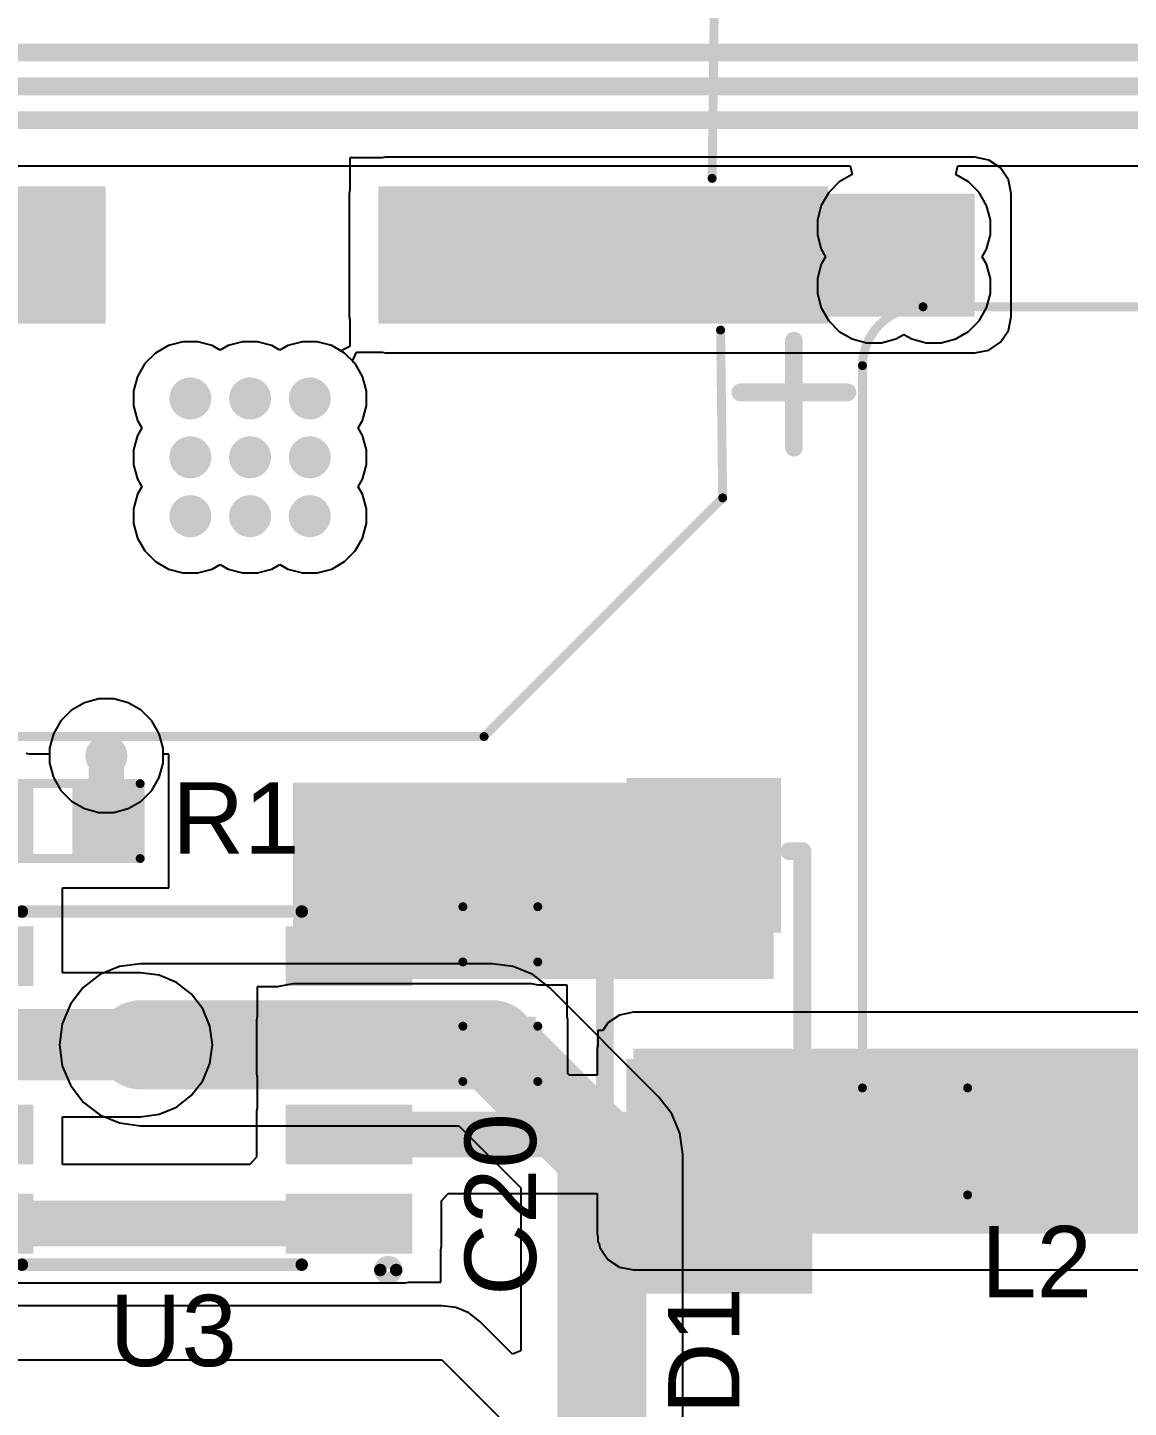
# Model space of a CAD drawing. Header units: millimetres. Extents: x 0 to 214, y 0 to 214.
# Drawn here: x 2.774 to 3.391, y 1.051 to 1.825 of the extents above; entities that cross this region are included whole.
import ezdxf

# ---------------------------------------------------------------- set-up
doc = ezdxf.new("R2010")
doc.units = ezdxf.units.MM
doc.header["$MEASUREMENT"] = 0
for name, color, linetype in [('BottomLayer', 5, 'Continuous'), ('BottomSolder', 6, 'Continuous'), ('TopLayer', 1, 'Continuous'), ('TopOverlay', 2, 'Continuous'), ('TopPaste', 8, 'Continuous'), ('TopSolder', 216, 'Continuous'), ('ViaHoleLayer', 16, 'Continuous')]:
    doc.layers.add(name, color=color, linetype=linetype)
doc.styles.add('Arial', font='', dxfattribs={"height": 0.2})
doc.styles.get('Arial').set_extended_font_data('Arial')

# ---------------------------------------------------------------- blocks, each defined once
blk = doc.blocks.new('SOIC_8_335')
at = {"layer": 'TopLayer'}
for points in [[(-0.0735, 0.0622), (-0.1365, 0.0622), (-0.1365, 0.0878), (-0.0735, 0.0878)], [(0.13909, 0.0622), (0.0761, 0.0622), (0.0761, 0.0878), (0.13909, 0.0878)], [(-0.0735, 0.0122), (-0.1365, 0.0122), (-0.1365, 0.0378), (-0.0735, 0.0378)], [(0.13909, 0.0122), (0.0761, 0.0122), (0.0761, 0.0378), (0.13909, 0.0378)], [(-0.0735, -0.0378), (-0.1365, -0.0378), (-0.1365, -0.0122), (-0.0735, -0.0122)], [(0.13909, -0.0378), (0.0761, -0.0378), (0.0761, -0.0122), (0.13909, -0.0122)], [(-0.0735, -0.0878), (-0.1365, -0.0878), (-0.1365, -0.0622), (-0.0735, -0.0622)], [(0.13909, -0.0878), (0.0761, -0.0878), (0.0761, -0.0622), (0.13909, -0.0622)]]:
    blk.add_hatch(color=1, dxfattribs=at).paths.add_polyline_path(points)
at = {"layer": 'TopPaste'}
for points in [[(-0.0735, 0.0622), (-0.1365, 0.0622), (-0.1365, 0.0878), (-0.0735, 0.0878)], [(0.13909, 0.0622), (0.0761, 0.0622), (0.0761, 0.0878), (0.13909, 0.0878)], [(-0.0735, 0.0122), (-0.1365, 0.0122), (-0.1365, 0.0378), (-0.0735, 0.0378)], [(0.13909, 0.0122), (0.0761, 0.0122), (0.0761, 0.0378), (0.13909, 0.0378)], [(-0.0735, -0.0378), (-0.1365, -0.0378), (-0.1365, -0.0122), (-0.0735, -0.0122)], [(0.13909, -0.0378), (0.0761, -0.0378), (0.0761, -0.0122), (0.13909, -0.0122)], [(-0.0735, -0.0878), (-0.1365, -0.0878), (-0.1365, -0.0622), (-0.0735, -0.0622)], [(0.13909, -0.0878), (0.0761, -0.0878), (0.0761, -0.0622), (0.13909, -0.0622)]]:
    blk.add_hatch(color=8, dxfattribs=at).paths.add_polyline_path(points)
at = {"layer": 'TopSolder'}
for points in [[(-0.0695, 0.0582), (-0.1405, 0.0582), (-0.1405, 0.0918), (-0.0695, 0.0918)], [(0.14309, 0.0582), (0.0721, 0.0582), (0.0721, 0.0918), (0.14309, 0.0918)], [(-0.0695, 0.0082), (-0.1405, 0.0082), (-0.1405, 0.0418), (-0.0695, 0.0418)], [(0.14309, 0.0082), (0.0721, 0.0082), (0.0721, 0.0418), (0.14309, 0.0418)], [(-0.0695, -0.0418), (-0.1405, -0.0418), (-0.1405, -0.0082), (-0.0695, -0.0082)], [(0.14309, -0.0418), (0.0721, -0.0418), (0.0721, -0.0082), (0.14309, -0.0082)], [(-0.0695, -0.0918), (-0.1405, -0.0918), (-0.1405, -0.0582), (-0.0695, -0.0582)], [(0.14309, -0.0918), (0.0721, -0.0918), (0.0721, -0.0582), (0.14309, -0.0582)]]:
    blk.add_hatch(color=216, dxfattribs=at).paths.add_polyline_path(points)
at = {"layer": 'TopOverlay'}
for points, const_width in [([(-0.12253, 0.101, 1), (-0.13147, 0.101, 1)], 0.007), ([(-0.13322, 0.101, 1), (-0.12972, 0.101, 1)], 0.0035), ([(-0.12428, 0.101, 1), (-0.12078, 0.101, 1)], 0.0035), ([(-0.08025, 0.098, 1), (-0.07675, 0.098, 1)], 0.0035), ([(0.07675, 0.098, 1), (0.08025, 0.098, 1)], 0.0035), ([(-0.08025, -0.1, 1), (-0.07675, -0.1, 1)], 0.0035), ([(0.07675, -0.1, 1), (0.08025, -0.1, 1)], 0.0035)]:
    blk.add_lwpolyline(points, format="xyb", close=True, dxfattribs=dict(at, const_width=const_width))
at = {"layer": 'TopOverlay', "const_width": 0.007}
for points in [[(0.0785, 0.098), (-0.0785, 0.098)], [(0.0785, -0.1), (-0.0785, -0.1)]]:
    blk.add_lwpolyline(points, dxfattribs=at)
blk = doc.blocks.new('RES_0603_338')
at = {"layer": 'TopLayer'}
for points in [[(-0.015, 0.0175), (-0.015, -0.0175), (-0.045, -0.0175), (-0.045, 0.0175)], [(0.045, 0.0175), (0.045, -0.0175), (0.015, -0.0175), (0.015, 0.0175)]]:
    blk.add_hatch(color=1, dxfattribs=at).paths.add_polyline_path(points)
at = {"layer": 'TopPaste'}
for points in [[(-0.015, 0.0175), (-0.015, -0.0175), (-0.045, -0.0175), (-0.045, 0.0175)], [(0.045, 0.0175), (0.045, -0.0175), (0.015, -0.0175), (0.015, 0.0175)]]:
    blk.add_hatch(color=8, dxfattribs=at).paths.add_polyline_path(points)
at = {"layer": 'TopSolder'}
for points in [[(-0.011, 0.0215), (-0.011, -0.0215), (-0.049, -0.0215), (-0.049, 0.0215)], [(0.049, 0.0215), (0.049, -0.0215), (0.011, -0.0215), (0.011, 0.0215)]]:
    blk.add_hatch(color=216, dxfattribs=at).paths.add_polyline_path(points)
at = {"layer": 'TopOverlay', "const_width": 0.005}
for points in [[(0.049, 0.021), (-0.049, 0.021)], [(-0.049, 0.021), (-0.049, -0.021)], [(0.049, 0.021), (0.049, -0.021)], [(0.049, -0.021), (-0.049, -0.021)]]:
    blk.add_lwpolyline(points, dxfattribs=at)
at = {"layer": 'TopOverlay', "const_width": 0.0025}
for points in [[(-0.05025, 0.021, 1), (-0.04775, 0.021, 1)], [(-0.05025, 0.021, 1), (-0.04775, 0.021, 1)], [(0.04775, 0.021, 1), (0.05025, 0.021, 1)], [(0.04775, 0.021, 1), (0.05025, 0.021, 1)], [(-0.05025, -0.021, 1), (-0.04775, -0.021, 1)], [(-0.05025, -0.021, 1), (-0.04775, -0.021, 1)], [(0.04775, -0.021, 1), (0.05025, -0.021, 1)], [(0.04775, -0.021, 1), (0.05025, -0.021, 1)]]:
    blk.add_lwpolyline(points, format="xyb", close=True, dxfattribs=at)
blk = doc.blocks.new('SLF12575T_221M1R3_PF_339')
at = {"layer": 'TopLayer'}
for points in [[(-0.26969, 0.06299), (-0.16732, 0.06299), (-0.16732, -0.06299), (-0.26969, -0.06299)], [(0.16732, 0.06299), (0.26969, 0.06299), (0.26969, -0.06299), (0.16732, -0.06299)]]:
    blk.add_hatch(color=1, dxfattribs=at).paths.add_polyline_path(points)
at = {"layer": 'TopPaste'}
for points in [[(-0.26969, 0.06299), (-0.16732, 0.06299), (-0.16732, -0.06299), (-0.26969, -0.06299)], [(0.16732, 0.06299), (0.26969, 0.06299), (0.26969, -0.06299), (0.16732, -0.06299)]]:
    blk.add_hatch(color=8, dxfattribs=at).paths.add_polyline_path(points)
at = {"layer": 'TopSolder'}
for points in [[(-0.27369, 0.06699), (-0.16332, 0.06699), (-0.16332, -0.06699), (-0.27369, -0.06699)], [(0.16332, 0.06699), (0.27369, 0.06699), (0.27369, -0.06699), (0.16332, -0.06699)]]:
    blk.add_hatch(color=216, dxfattribs=at).paths.add_polyline_path(points)
at = {"layer": 'TopOverlay', "const_width": 0.005}
for points in [[(-0.188, 0.249), (-0.188, 0.19)], [(-0.188, 0.249), (0.217, 0.249)], [(0.25, 0.215), (0.25, 0.081)], [(-0.248, 0.19), (-0.248, 0.081)], [(-0.248, 0.19), (-0.188, 0.19)], [(-0.25, -0.081), (-0.25, -0.215)], [(0.25, -0.081), (0.25, -0.215)], [(-0.217, -0.249), (0.217, -0.249)]]:
    blk.add_lwpolyline(points, dxfattribs=at)
at = {"layer": 'TopOverlay'}
for points, const_width in [([(-0.18925, 0.249, 1), (-0.18675, 0.249, 1)], 0.0025), ([(-0.18925, 0.249, 1), (-0.18675, 0.249, 1)], 0.0025), ([(0.21575, 0.249, 1), (0.21825, 0.249, 1)], 0.0025), ([(0.21575, 0.249, 1), (0.21825, 0.249, 1)], 0.0025), ([(0.24875, 0.215, 1), (0.25125, 0.215, 1)], 0.0025), ([(0.24875, 0.215, 1), (0.25125, 0.215, 1)], 0.0025), ([(-0.24925, 0.19, 1), (-0.24675, 0.19, 1)], 0.0025), ([(-0.24925, 0.19, 1), (-0.24675, 0.19, 1)], 0.0025), ([(-0.18925, 0.19, 1), (-0.18675, 0.19, 1)], 0.0025), ([(-0.18925, 0.19, 1), (-0.18675, 0.19, 1)], 0.0025), ([(-0.24925, 0.081, 1), (-0.24675, 0.081, 1)], 0.0025), ([(0.24875, 0.081, 1), (0.25125, 0.081, 1)], 0.0025), ([(-0.27781, 0.061, 1), (-0.2943, 0.061, 1)], 0.01), ([(-0.2968, 0.061, 1), (-0.2918, 0.061, 1)], 0.005), ([(-0.28031, 0.061, 1), (-0.27531, 0.061, 1)], 0.005), ([(-0.25125, -0.081, 1), (-0.24875, -0.081, 1)], 0.0025), ([(0.24875, -0.081, 1), (0.25125, -0.081, 1)], 0.0025), ([(-0.25125, -0.215, 1), (-0.24875, -0.215, 1)], 0.0025), ([(-0.25125, -0.215, 1), (-0.24875, -0.215, 1)], 0.0025), ([(0.24875, -0.215, 1), (0.25125, -0.215, 1)], 0.0025), ([(0.24875, -0.215, 1), (0.25125, -0.215, 1)], 0.0025), ([(-0.21825, -0.249, 1), (-0.21575, -0.249, 1)], 0.0025), ([(-0.21825, -0.249, 1), (-0.21575, -0.249, 1)], 0.0025), ([(0.21575, -0.249, 1), (0.21825, -0.249, 1)], 0.0025), ([(0.21575, -0.249, 1), (0.21825, -0.249, 1)], 0.0025)]:
    blk.add_lwpolyline(points, format="xyb", close=True, dxfattribs=dict(at, const_width=const_width))
at = {"layer": 'TopOverlay', "const_width": 0.005}
for points in [[(0.217, 0.249, -0.414214), (0.25, 0.215)], [(-0.217, -0.249, -0.414214), (-0.25, -0.215)], [(0.25, -0.215, -0.414214), (0.217, -0.249)]]:
    blk.add_lwpolyline(points, format="xyb", dxfattribs=at)
blk = doc.blocks.new('SMA_341')
at = {"layer": 'TopLayer'}
for points in [[(-0.11811, 0.03937), (-0.03937, 0.03937), (-0.03937, -0.03937), (-0.11811, -0.03937)], [(0.03937, 0.03937), (0.11811, 0.03937), (0.11811, -0.03937), (0.03937, -0.03937)]]:
    blk.add_hatch(color=1, dxfattribs=at).paths.add_polyline_path(points)
at = {"layer": 'TopOverlay'}
for points in [[(-0.167, -0.06099), (-0.12105, -0.06099), (-0.12105, 0.06101), (-0.167, 0.06101)], [(-0.12209, 0.04099), (-0.09437, 0.04099), (-0.09437, 0.06099), (-0.12209, 0.06099)], [(-0.12191, -0.06101), (-0.09419, -0.06101), (-0.09419, -0.04201), (-0.12191, -0.04201)]]:
    blk.add_hatch(color=2, dxfattribs=at).paths.add_polyline_path(points)
at = {"layer": 'TopPaste'}
for points in [[(-0.11811, 0.03937), (-0.03937, 0.03937), (-0.03937, -0.03937), (-0.11811, -0.03937)], [(0.03937, 0.03937), (0.11811, 0.03937), (0.11811, -0.03937), (0.03937, -0.03937)]]:
    blk.add_hatch(color=8, dxfattribs=at).paths.add_polyline_path(points)
at = {"layer": 'TopSolder'}
for points in [[(-0.12211, 0.04337), (-0.03537, 0.04337), (-0.03537, -0.04337), (-0.12211, -0.04337)], [(0.03537, 0.04337), (0.12211, 0.04337), (0.12211, -0.04337), (0.03537, -0.04337)]]:
    blk.add_hatch(color=216, dxfattribs=at).paths.add_polyline_path(points)
at = {"layer": 'TopOverlay', "const_width": 0.01}
for points in [[(-0.0942, 0.05543), (0.082, 0.05543)], [(0.08115, 0.05543), (0.08115, 0.048)], [(0.08115, -0.048), (0.08115, -0.05543)], [(-0.0942, -0.05543), (0.081, -0.05543)]]:
    blk.add_lwpolyline(points, dxfattribs=at)
at = {"layer": 'TopOverlay', "const_width": 0.005}
for points in [[(-0.0967, 0.05543, 1), (-0.0917, 0.05543, 1)], [(0.07865, 0.05543, 1), (0.08365, 0.05543, 1)], [(0.0795, 0.05543, 1), (0.0845, 0.05543, 1)], [(0.07865, 0.048, 1), (0.08365, 0.048, 1)], [(0.07865, -0.048, 1), (0.08365, -0.048, 1)], [(-0.0967, -0.05543, 1), (-0.0917, -0.05543, 1)], [(0.0785, -0.05543, 1), (0.0835, -0.05543, 1)], [(0.07865, -0.05543, 1), (0.08365, -0.05543, 1)]]:
    blk.add_lwpolyline(points, format="xyb", close=True, dxfattribs=at)
blk = doc.blocks.new('C__0603_346')
at = {"layer": 'TopLayer'}
for points in [[(-0.015, 0.0175), (-0.015, -0.0175), (-0.045, -0.0175), (-0.045, 0.0175)], [(0.045, 0.0175), (0.045, -0.0175), (0.015, -0.0175), (0.015, 0.0175)]]:
    blk.add_hatch(color=1, dxfattribs=at).paths.add_polyline_path(points)
at = {"layer": 'TopPaste'}
for points in [[(-0.015, 0.0175), (-0.015, -0.0175), (-0.045, -0.0175), (-0.045, 0.0175)], [(0.045, 0.0175), (0.045, -0.0175), (0.015, -0.0175), (0.015, 0.0175)]]:
    blk.add_hatch(color=8, dxfattribs=at).paths.add_polyline_path(points)
at = {"layer": 'TopSolder'}
for points in [[(-0.01264, 0.01986), (-0.01264, -0.01986), (-0.04736, -0.01986), (-0.04736, 0.01986)], [(0.04736, 0.01986), (0.04736, -0.01986), (0.01264, -0.01986), (0.01264, 0.01986)]]:
    blk.add_hatch(color=216, dxfattribs=at).paths.add_polyline_path(points)
at = {"layer": 'TopOverlay', "const_width": 0.005}
for points in [[(-0.049, -0.021), (-0.049, 0.021)], [(-0.018, 0.021), (-0.049, 0.021)], [(0.049, 0.021), (0.018, 0.021)], [(0.049, -0.021), (0.049, 0.021)], [(-0.018, -0.021), (-0.049, -0.021)], [(0.049, -0.021), (0.018, -0.021)]]:
    blk.add_lwpolyline(points, dxfattribs=at)
at = {"layer": 'TopOverlay', "const_width": 0.0025}
for points in [[(-0.05025, 0.021, 1), (-0.04775, 0.021, 1)], [(-0.05025, 0.021, 1), (-0.04775, 0.021, 1)], [(-0.01925, 0.021, 1), (-0.01675, 0.021, 1)], [(0.01675, 0.021, 1), (0.01925, 0.021, 1)], [(0.04775, 0.021, 1), (0.05025, 0.021, 1)], [(0.04775, 0.021, 1), (0.05025, 0.021, 1)], [(-0.05025, -0.021, 1), (-0.04775, -0.021, 1)], [(-0.05025, -0.021, 1), (-0.04775, -0.021, 1)], [(-0.01925, -0.021, 1), (-0.01675, -0.021, 1)], [(0.01675, -0.021, 1), (0.01925, -0.021, 1)], [(0.04775, -0.021, 1), (0.05025, -0.021, 1)], [(0.04775, -0.021, 1), (0.05025, -0.021, 1)]]:
    blk.add_lwpolyline(points, format="xyb", close=True, dxfattribs=at)
blk = doc.blocks.new('VT1H471MI135000CE0_347')
at = {"layer": 'TopLayer'}
for points in [[(-0.32461, 0.03445), (-0.08051, 0.03445), (-0.08051, -0.03445), (-0.32461, -0.03445)], [(0.08051, 0.03445), (0.32461, 0.03445), (0.32461, -0.03445), (0.08051, -0.03445)]]:
    blk.add_hatch(color=1, dxfattribs=at).paths.add_polyline_path(points)
at = {"layer": 'TopPaste'}
for points in [[(-0.32461, 0.03445), (-0.08051, 0.03445), (-0.08051, -0.03445), (-0.32461, -0.03445)], [(0.08051, 0.03445), (0.32461, 0.03445), (0.32461, -0.03445), (0.08051, -0.03445)]]:
    blk.add_hatch(color=8, dxfattribs=at).paths.add_polyline_path(points)
at = {"layer": 'TopSolder'}
for points in [[(-0.32861, 0.03845), (-0.07651, 0.03845), (-0.07651, -0.03845), (-0.32861, -0.03845)], [(0.07651, 0.03845), (0.32861, 0.03845), (0.32861, -0.03845), (0.07651, -0.03845)]]:
    blk.add_hatch(color=216, dxfattribs=at).paths.add_polyline_path(points)
at = {"layer": 'TopOverlay'}
for points, const_width in [([(-0.13578, 0.27), (-0.26961, 0.13617)], 0.005), ([(0.269, 0.27), (-0.13578, 0.27)], 0.005), ([(0.269, 0.27), (0.269, 0.043)], 0.005), ([(-0.26842, 0.042), (-0.26961, 0.13617)], 0.005), ([(-0.30956, 0.108), (-0.30956, 0.048)], 0.01), ([(-0.27956, 0.077), (-0.33956, 0.077)], 0.01), ([(-0.26367, -0.04299), (-0.26488, -0.1389)], 0.005), ([(0.26758, -0.042), (0.26758, -0.268)], 0.005), ([(-0.13578, -0.268), (-0.26488, -0.1389)], 0.005), ([(0.26758, -0.268), (-0.13578, -0.268)], 0.005)]:
    blk.add_lwpolyline(points, dxfattribs=dict(at, const_width=const_width))
for points, const_width in [([(-0.13703, 0.27, 1), (-0.13453, 0.27, 1)], 0.0025), ([(-0.13703, 0.27, 1), (-0.13453, 0.27, 1)], 0.0025), ([(0.26775, 0.27, 1), (0.27025, 0.27, 1)], 0.0025), ([(0.26775, 0.27, 1), (0.27025, 0.27, 1)], 0.0025), ([(-0.27086, 0.13617, 1), (-0.26836, 0.13617, 1)], 0.0025), ([(-0.27086, 0.13617, 1), (-0.26836, 0.13617, 1)], 0.0025), ([(-0.31206, 0.108, 1), (-0.30706, 0.108, 1)], 0.005), ([(-0.34206, 0.077, 1), (-0.33706, 0.077, 1)], 0.005), ([(-0.28206, 0.077, 1), (-0.27706, 0.077, 1)], 0.005), ([(-0.31206, 0.048, 1), (-0.30706, 0.048, 1)], 0.005), ([(-0.26967, 0.042, 1), (-0.26717, 0.042, 1)], 0.0025), ([(0.26775, 0.043, 1), (0.27025, 0.043, 1)], 0.0025), ([(-0.26492, -0.04299, 1), (-0.26242, -0.04299, 1)], 0.0025), ([(0.26633, -0.042, 1), (0.26883, -0.042, 1)], 0.0025), ([(-0.26613, -0.1389, 1), (-0.26363, -0.1389, 1)], 0.0025), ([(-0.26613, -0.1389, 1), (-0.26363, -0.1389, 1)], 0.0025), ([(-0.13703, -0.268, 1), (-0.13453, -0.268, 1)], 0.0025), ([(-0.13703, -0.268, 1), (-0.13453, -0.268, 1)], 0.0025), ([(0.26633, -0.268, 1), (0.26883, -0.268, 1)], 0.0025), ([(0.26633, -0.268, 1), (0.26883, -0.268, 1)], 0.0025)]:
    blk.add_lwpolyline(points, format="xyb", close=True, dxfattribs=dict(at, const_width=const_width))

msp = doc.modelspace()

# ---------------------------------------------------------------- hatches: boundary and pattern name
at = {"layer": 'BottomLayer'}
h = msp.add_hatch(color=5, dxfattribs=at)
edge = h.paths.add_edge_path()
edge.add_arc((3.2485, 1.713), 0.01181, 0, 360)
h = msp.add_hatch(color=5, dxfattribs=at)
edge = h.paths.add_edge_path()
edge.add_arc((3.282, 1.713), 0.01181, 0, 360)
h = msp.add_hatch(color=5, dxfattribs=at)
edge = h.paths.add_edge_path()
edge.add_arc((3.2485, 1.68), 0.01181, 0, 360)
h = msp.add_hatch(color=5, dxfattribs=at)
edge = h.paths.add_edge_path()
edge.add_arc((3.282, 1.68), 0.01181, 0, 360)
h = msp.add_hatch(color=5, dxfattribs=at)
edge = h.paths.add_edge_path()
edge.add_arc((2.865, 1.617), 0.01181, 0, 360)
h = msp.add_hatch(color=5, dxfattribs=at)
edge = h.paths.add_edge_path()
edge.add_arc((2.8985, 1.617), 0.01181, 0, 360)
h = msp.add_hatch(color=5, dxfattribs=at)
edge = h.paths.add_edge_path()
edge.add_arc((2.932, 1.617), 0.01181, 0, 360)
h = msp.add_hatch(color=5, dxfattribs=at)
edge = h.paths.add_edge_path()
edge.add_arc((2.865, 1.584), 0.01181, 0, 360)
h = msp.add_hatch(color=5, dxfattribs=at)
edge = h.paths.add_edge_path()
edge.add_arc((2.8985, 1.584), 0.01181, 0, 360)
h = msp.add_hatch(color=5, dxfattribs=at)
edge = h.paths.add_edge_path()
edge.add_arc((2.932, 1.584), 0.01181, 0, 360)
h = msp.add_hatch(color=5, dxfattribs=at)
edge = h.paths.add_edge_path()
edge.add_arc((2.865, 1.551), 0.01181, 0, 360)
h = msp.add_hatch(color=5, dxfattribs=at)
edge = h.paths.add_edge_path()
edge.add_arc((2.8985, 1.551), 0.01181, 0, 360)
h = msp.add_hatch(color=5, dxfattribs=at)
edge = h.paths.add_edge_path()
edge.add_arc((2.932, 1.551), 0.01181, 0, 360)
h = msp.add_hatch(color=5, dxfattribs=at)
edge = h.paths.add_edge_path()
edge.add_arc((2.81787, 1.41667), 0.01181, 0, 360)
h = msp.add_hatch(color=5, dxfattribs=at)
edge = h.paths.add_edge_path()
edge.add_arc((3.07087, 1.34203), 0.01181, 0, 360)
h = msp.add_hatch(color=5, dxfattribs=at)
edge = h.paths.add_edge_path()
edge.add_arc((2.837, 1.25461), 0.01181, 0, 360)
at = {"layer": 'BottomSolder'}
h = msp.add_hatch(color=6, dxfattribs=at)
edge = h.paths.add_edge_path()
edge.add_arc((3.2485, 1.713), 0.00591, 0, 360)
h = msp.add_hatch(color=6, dxfattribs=at)
edge = h.paths.add_edge_path()
edge.add_arc((3.282, 1.713), 0.00591, 0, 360)
h = msp.add_hatch(color=6, dxfattribs=at)
edge = h.paths.add_edge_path()
edge.add_arc((3.2485, 1.68), 0.00591, 0, 360)
h = msp.add_hatch(color=6, dxfattribs=at)
edge = h.paths.add_edge_path()
edge.add_arc((3.282, 1.68), 0.00591, 0, 360)
h = msp.add_hatch(color=6, dxfattribs=at)
edge = h.paths.add_edge_path()
edge.add_arc((2.865, 1.617), 0.00591, 0, 360)
h = msp.add_hatch(color=6, dxfattribs=at)
edge = h.paths.add_edge_path()
edge.add_arc((2.8985, 1.617), 0.00591, 0, 360)
h = msp.add_hatch(color=6, dxfattribs=at)
edge = h.paths.add_edge_path()
edge.add_arc((2.932, 1.617), 0.00591, 0, 360)
h = msp.add_hatch(color=6, dxfattribs=at)
edge = h.paths.add_edge_path()
edge.add_arc((2.865, 1.584), 0.00591, 0, 360)
h = msp.add_hatch(color=6, dxfattribs=at)
edge = h.paths.add_edge_path()
edge.add_arc((2.8985, 1.584), 0.00591, 0, 360)
h = msp.add_hatch(color=6, dxfattribs=at)
edge = h.paths.add_edge_path()
edge.add_arc((2.932, 1.584), 0.00591, 0, 360)
h = msp.add_hatch(color=6, dxfattribs=at)
edge = h.paths.add_edge_path()
edge.add_arc((2.865, 1.551), 0.00591, 0, 360)
h = msp.add_hatch(color=6, dxfattribs=at)
edge = h.paths.add_edge_path()
edge.add_arc((2.8985, 1.551), 0.00591, 0, 360)
h = msp.add_hatch(color=6, dxfattribs=at)
edge = h.paths.add_edge_path()
edge.add_arc((2.932, 1.551), 0.00591, 0, 360)
h = msp.add_hatch(color=6, dxfattribs=at)
edge = h.paths.add_edge_path()
edge.add_arc((3.07087, 1.34203), 0.00591, 0, 360)
h = msp.add_hatch(color=6, dxfattribs=at)
edge = h.paths.add_edge_path()
edge.add_arc((2.837, 1.25461), 0.00591, 0, 360)
at = {"layer": 'TopLayer'}
for points in [[(2.97449, 1.66295), (3.305, 1.66295), (3.305, 1.73185), (2.97449, 1.73185)], [(2.92249, 1.29151), (3.19224, 1.29151), (3.19224, 1.40151), (2.92249, 1.40151)], [(2.92249, 1.2384), (3.05637, 1.2384), (3.05637, 1.2684), (2.92249, 1.2684)], [(3.1135, 1.14871), (3.55397, 1.14871), (3.55397, 1.2524), (3.1135, 1.2524)], [(2.92249, 1.19151), (3.18035, 1.19151), (3.18035, 1.2171), (2.92249, 1.2171)], [(2.70989, 1.14151), (2.98548, 1.14151), (2.98548, 1.1671), (2.70989, 1.1671)]]:
    msp.add_hatch(color=1, dxfattribs=at).paths.add_polyline_path(points)
h = msp.add_hatch(color=1, dxfattribs=at)
edge = h.paths.add_edge_path()
edge.add_arc((3.2485, 1.713), 0.01181, 0, 360)
h = msp.add_hatch(color=1, dxfattribs=at)
edge = h.paths.add_edge_path()
edge.add_arc((3.282, 1.713), 0.01181, 0, 360)
h = msp.add_hatch(color=1, dxfattribs=at)
edge = h.paths.add_edge_path()
edge.add_arc((3.2485, 1.68), 0.01181, 0, 360)
h = msp.add_hatch(color=1, dxfattribs=at)
edge = h.paths.add_edge_path()
edge.add_arc((3.282, 1.68), 0.01181, 0, 360)
h = msp.add_hatch(color=1, dxfattribs=at)
edge = h.paths.add_edge_path()
edge.add_arc((2.865, 1.617), 0.01181, 0, 360)
h = msp.add_hatch(color=1, dxfattribs=at)
edge = h.paths.add_edge_path()
edge.add_arc((2.8985, 1.617), 0.01181, 0, 360)
h = msp.add_hatch(color=1, dxfattribs=at)
edge = h.paths.add_edge_path()
edge.add_arc((2.932, 1.617), 0.01181, 0, 360)
h = msp.add_hatch(color=1, dxfattribs=at)
edge = h.paths.add_edge_path()
edge.add_arc((2.865, 1.584), 0.01181, 0, 360)
h = msp.add_hatch(color=1, dxfattribs=at)
edge = h.paths.add_edge_path()
edge.add_arc((2.8985, 1.584), 0.01181, 0, 360)
h = msp.add_hatch(color=1, dxfattribs=at)
edge = h.paths.add_edge_path()
edge.add_arc((2.932, 1.584), 0.01181, 0, 360)
h = msp.add_hatch(color=1, dxfattribs=at)
edge = h.paths.add_edge_path()
edge.add_arc((2.865, 1.551), 0.01181, 0, 360)
h = msp.add_hatch(color=1, dxfattribs=at)
edge = h.paths.add_edge_path()
edge.add_arc((2.8985, 1.551), 0.01181, 0, 360)
h = msp.add_hatch(color=1, dxfattribs=at)
edge = h.paths.add_edge_path()
edge.add_arc((2.932, 1.551), 0.01181, 0, 360)
h = msp.add_hatch(color=1, dxfattribs=at)
edge = h.paths.add_edge_path()
edge.add_arc((2.81787, 1.41667), 0.01181, 0, 360)
h = msp.add_hatch(color=1, dxfattribs=at)
edge = h.paths.add_edge_path()
edge.add_arc((3.07087, 1.34203), 0.01181, 0, 360)
h = msp.add_hatch(color=1, dxfattribs=at)
edge = h.paths.add_edge_path()
edge.add_arc((2.837, 1.25461), 0.01181, 0, 360)
at = {"layer": 'TopSolder'}
h = msp.add_hatch(color=216, dxfattribs=at)
edge = h.paths.add_edge_path()
edge.add_arc((3.2485, 1.713), 0.00591, 0, 360)
h = msp.add_hatch(color=216, dxfattribs=at)
edge = h.paths.add_edge_path()
edge.add_arc((3.282, 1.713), 0.00591, 0, 360)
h = msp.add_hatch(color=216, dxfattribs=at)
edge = h.paths.add_edge_path()
edge.add_arc((3.2485, 1.68), 0.00591, 0, 360)
h = msp.add_hatch(color=216, dxfattribs=at)
edge = h.paths.add_edge_path()
edge.add_arc((3.282, 1.68), 0.00591, 0, 360)
h = msp.add_hatch(color=216, dxfattribs=at)
edge = h.paths.add_edge_path()
edge.add_arc((2.865, 1.617), 0.00591, 0, 360)
h = msp.add_hatch(color=216, dxfattribs=at)
edge = h.paths.add_edge_path()
edge.add_arc((2.8985, 1.617), 0.00591, 0, 360)
h = msp.add_hatch(color=216, dxfattribs=at)
edge = h.paths.add_edge_path()
edge.add_arc((2.932, 1.617), 0.00591, 0, 360)
h = msp.add_hatch(color=216, dxfattribs=at)
edge = h.paths.add_edge_path()
edge.add_arc((2.865, 1.584), 0.00591, 0, 360)
h = msp.add_hatch(color=216, dxfattribs=at)
edge = h.paths.add_edge_path()
edge.add_arc((2.8985, 1.584), 0.00591, 0, 360)
h = msp.add_hatch(color=216, dxfattribs=at)
edge = h.paths.add_edge_path()
edge.add_arc((2.932, 1.584), 0.00591, 0, 360)
h = msp.add_hatch(color=216, dxfattribs=at)
edge = h.paths.add_edge_path()
edge.add_arc((2.865, 1.551), 0.00591, 0, 360)
h = msp.add_hatch(color=216, dxfattribs=at)
edge = h.paths.add_edge_path()
edge.add_arc((2.8985, 1.551), 0.00591, 0, 360)
h = msp.add_hatch(color=216, dxfattribs=at)
edge = h.paths.add_edge_path()
edge.add_arc((2.932, 1.551), 0.00591, 0, 360)
h = msp.add_hatch(color=216, dxfattribs=at)
edge = h.paths.add_edge_path()
edge.add_arc((3.07087, 1.34203), 0.00591, 0, 360)
h = msp.add_hatch(color=216, dxfattribs=at)
edge = h.paths.add_edge_path()
edge.add_arc((2.837, 1.25461), 0.00591, 0, 360)
at = {"layer": 'ViaHoleLayer'}
h = msp.add_hatch(color=16, dxfattribs=at)
edge = h.paths.add_edge_path()
edge.add_arc((3.2485, 1.713), 0.00591, 0, 360)
h = msp.add_hatch(color=16, dxfattribs=at)
edge = h.paths.add_edge_path()
edge.add_arc((3.282, 1.713), 0.00591, 0, 360)
h = msp.add_hatch(color=16, dxfattribs=at)
edge = h.paths.add_edge_path()
edge.add_arc((3.2485, 1.68), 0.00591, 0, 360)
h = msp.add_hatch(color=16, dxfattribs=at)
edge = h.paths.add_edge_path()
edge.add_arc((3.282, 1.68), 0.00591, 0, 360)
h = msp.add_hatch(color=16, dxfattribs=at)
edge = h.paths.add_edge_path()
edge.add_arc((2.865, 1.617), 0.00591, 0, 360)
h = msp.add_hatch(color=16, dxfattribs=at)
edge = h.paths.add_edge_path()
edge.add_arc((2.8985, 1.617), 0.00591, 0, 360)
h = msp.add_hatch(color=16, dxfattribs=at)
edge = h.paths.add_edge_path()
edge.add_arc((2.932, 1.617), 0.00591, 0, 360)
h = msp.add_hatch(color=16, dxfattribs=at)
edge = h.paths.add_edge_path()
edge.add_arc((2.865, 1.584), 0.00591, 0, 360)
h = msp.add_hatch(color=16, dxfattribs=at)
edge = h.paths.add_edge_path()
edge.add_arc((2.8985, 1.584), 0.00591, 0, 360)
h = msp.add_hatch(color=16, dxfattribs=at)
edge = h.paths.add_edge_path()
edge.add_arc((2.932, 1.584), 0.00591, 0, 360)
h = msp.add_hatch(color=16, dxfattribs=at)
edge = h.paths.add_edge_path()
edge.add_arc((2.865, 1.551), 0.00591, 0, 360)
h = msp.add_hatch(color=16, dxfattribs=at)
edge = h.paths.add_edge_path()
edge.add_arc((2.8985, 1.551), 0.00591, 0, 360)
h = msp.add_hatch(color=16, dxfattribs=at)
edge = h.paths.add_edge_path()
edge.add_arc((2.932, 1.551), 0.00591, 0, 360)
h = msp.add_hatch(color=16, dxfattribs=at)
edge = h.paths.add_edge_path()
edge.add_arc((2.81787, 1.41667), 0.00591, 0, 360)
h = msp.add_hatch(color=16, dxfattribs=at)
edge = h.paths.add_edge_path()
edge.add_arc((3.07087, 1.34203), 0.00591, 0, 360)
h = msp.add_hatch(color=16, dxfattribs=at)
edge = h.paths.add_edge_path()
edge.add_arc((2.837, 1.25461), 0.00591, 0, 360)

# ---------------------------------------------------------------- linework, layer by layer
at = {"layer": 'BottomLayer'}
for p, q in [((1.83535, 1.74751), (3.23507, 1.74751)), ((3.23622, 1.74264), (3.22897, 1.73846)), ((3.23507, 1.74751), (3.23622, 1.74264)), ((3.29428, 1.74264), (3.29543, 1.74751)), ((3.30153, 1.73846), (3.29428, 1.74264)), ((3.29543, 1.74751), (3.75198, 1.74751)), ((3.22897, 1.73846), (3.22304, 1.73253)), ((3.30746, 1.73253), (3.30153, 1.73846)), ((3.22304, 1.73253), (3.21886, 1.72528)), ((3.31164, 1.72528), (3.30746, 1.73253)), ((3.21886, 1.72528), (3.21669, 1.71719)), ((3.31381, 1.71719), (3.31164, 1.72528)), ((3.21669, 1.71719), (3.21669, 1.70881)), ((3.31381, 1.70881), (3.31381, 1.71719)), ((3.21669, 1.70881), (3.21886, 1.70072)), ((3.31164, 1.70072), (3.31381, 1.70881)), ((3.21886, 1.70072), (3.22129, 1.6965)), ((3.22129, 1.6965), (3.21886, 1.69228)), ((3.30921, 1.6965), (3.31164, 1.70072)), ((3.31164, 1.69228), (3.30921, 1.6965)), ((3.21886, 1.69228), (3.21669, 1.68419)), ((3.31381, 1.68419), (3.31164, 1.69228)), ((3.21669, 1.68419), (3.21669, 1.67581)), ((3.31381, 1.67581), (3.31381, 1.68419)), ((3.21669, 1.67581), (3.21886, 1.66772)), ((3.31164, 1.66772), (3.31381, 1.67581)), ((3.21886, 1.66772), (3.22304, 1.66047)), ((3.30746, 1.66047), (3.31164, 1.66772)), ((3.22304, 1.66047), (3.22897, 1.65454)), ((3.30153, 1.65454), (3.30746, 1.66047)), ((2.86081, 1.64881), (2.85272, 1.64664)), ((2.86919, 1.64881), (2.86081, 1.64881)), ((2.87728, 1.64664), (2.86919, 1.64881)), ((2.89431, 1.64881), (2.88622, 1.64664)), ((2.90269, 1.64881), (2.89431, 1.64881)), ((2.91078, 1.64664), (2.90269, 1.64881)), ((2.92781, 1.64881), (2.91972, 1.64664)), ((2.93619, 1.64881), (2.92781, 1.64881)), ((2.94428, 1.64664), (2.93619, 1.64881)), ((3.22897, 1.65454), (3.23622, 1.65036)), ((3.23622, 1.65036), (3.24431, 1.64819)), ((3.24431, 1.64819), (3.25269, 1.64819)), ((3.25269, 1.64819), (3.26078, 1.65036)), ((3.26078, 1.65036), (3.26525, 1.65294)), ((3.26525, 1.65294), (3.26972, 1.65036)), ((3.26972, 1.65036), (3.27781, 1.64819)), ((3.27781, 1.64819), (3.28619, 1.64819)), ((3.28619, 1.64819), (3.29428, 1.65036)), ((3.29428, 1.65036), (3.30153, 1.65454)), ((2.84547, 1.64246), (2.83954, 1.63653)), ((2.85272, 1.64664), (2.84547, 1.64246)), ((2.88175, 1.64406), (2.87728, 1.64664)), ((2.88622, 1.64664), (2.88175, 1.64406)), ((2.91525, 1.64406), (2.91078, 1.64664)), ((2.91972, 1.64664), (2.91525, 1.64406)), ((2.95153, 1.64246), (2.94428, 1.64664)), ((2.95746, 1.63653), (2.95153, 1.64246)), ((2.83954, 1.63653), (2.83536, 1.62928)), ((2.96164, 1.62928), (2.95746, 1.63653)), ((2.83536, 1.62928), (2.83319, 1.62119)), ((2.96381, 1.62119), (2.96164, 1.62928)), ((2.83319, 1.62119), (2.83319, 1.61281)), ((2.96381, 1.61281), (2.96381, 1.62119)), ((2.83319, 1.61281), (2.83536, 1.60472)), ((2.96164, 1.60472), (2.96381, 1.61281)), ((2.83536, 1.60472), (2.83779, 1.6005)), ((2.95921, 1.6005), (2.96164, 1.60472)), ((2.83536, 1.59628), (2.83319, 1.58819)), ((2.83779, 1.6005), (2.83536, 1.59628)), ((2.96164, 1.59628), (2.95921, 1.6005)), ((2.96381, 1.58819), (2.96164, 1.59628)), ((2.83319, 1.58819), (2.83319, 1.57981)), ((2.96381, 1.57981), (2.96381, 1.58819)), ((2.83319, 1.57981), (2.83536, 1.57172)), ((2.96164, 1.57172), (2.96381, 1.57981)), ((2.83536, 1.57172), (2.83779, 1.5675)), ((2.95921, 1.5675), (2.96164, 1.57172)), ((2.83536, 1.56328), (2.83319, 1.55519)), ((2.83779, 1.5675), (2.83536, 1.56328)), ((2.96164, 1.56328), (2.95921, 1.5675)), ((2.96381, 1.55519), (2.96164, 1.56328)), ((2.83319, 1.55519), (2.83319, 1.54681)), ((2.96381, 1.54681), (2.96381, 1.55519)), ((2.83319, 1.54681), (2.83536, 1.53872)), ((2.96164, 1.53872), (2.96381, 1.54681)), ((2.83536, 1.53872), (2.83954, 1.53147)), ((2.95746, 1.53147), (2.96164, 1.53872)), ((2.83954, 1.53147), (2.84547, 1.52554)), ((2.84547, 1.52554), (2.85272, 1.52136)), ((2.94428, 1.52136), (2.95153, 1.52554)), ((2.95153, 1.52554), (2.95746, 1.53147)), ((2.85272, 1.52136), (2.86081, 1.51919)), ((2.86081, 1.51919), (2.86919, 1.51919)), ((2.86919, 1.51919), (2.87728, 1.52136)), ((2.87728, 1.52136), (2.88175, 1.52394)), ((2.88175, 1.52394), (2.88622, 1.52136)), ((2.88622, 1.52136), (2.89431, 1.51919)), ((2.89431, 1.51919), (2.90269, 1.51919)), ((2.90269, 1.51919), (2.91078, 1.52136)), ((2.91078, 1.52136), (2.91525, 1.52394)), ((2.91525, 1.52394), (2.91972, 1.52136)), ((2.91972, 1.52136), (2.92781, 1.51919)), ((2.92781, 1.51919), (2.93619, 1.51919)), ((2.93619, 1.51919), (2.94428, 1.52136)), ((2.81368, 1.44848), (2.80559, 1.44631)), ((2.82206, 1.44848), (2.81368, 1.44848)), ((2.83015, 1.44631), (2.82206, 1.44848)), ((2.79834, 1.44213), (2.79241, 1.4362)), ((2.80559, 1.44631), (2.79834, 1.44213)), ((2.8374, 1.44213), (2.83015, 1.44631)), ((2.84332, 1.4362), (2.8374, 1.44213)), ((2.79241, 1.4362), (2.78822, 1.42895)), ((2.84751, 1.42895), (2.84332, 1.4362)), ((2.78822, 1.42895), (2.78606, 1.42086)), ((2.84968, 1.42086), (2.84751, 1.42895)), ((2.78606, 1.42086), (2.78606, 1.41248)), ((2.84968, 1.41248), (2.84968, 1.42086)), ((2.78606, 1.41248), (2.78822, 1.40439)), ((2.84751, 1.40439), (2.84968, 1.41248)), ((2.78822, 1.40439), (2.79241, 1.39714)), ((2.84332, 1.39714), (2.84751, 1.40439)), ((2.79241, 1.39714), (2.79834, 1.39121)), ((2.8374, 1.39121), (2.84332, 1.39714)), ((2.79834, 1.39121), (2.80559, 1.38703)), ((2.80559, 1.38703), (2.81368, 1.38486)), ((2.82206, 1.38486), (2.83015, 1.38703)), ((2.83015, 1.38703), (2.8374, 1.39121)), ((2.81368, 1.38486), (2.82206, 1.38486)), ((2.837, 1.29999), (2.82525, 1.29845)), ((3.03438, 1.29999), (2.837, 1.29999)), ((3.04612, 1.29845), (3.03438, 1.29999)), ((2.81431, 1.29391), (2.80491, 1.2867)), ((2.82525, 1.29845), (2.81431, 1.29391)), ((3.05707, 1.29391), (3.04612, 1.29845)), ((3.06647, 1.2867), (3.05707, 1.29391)), ((2.80491, 1.2867), (2.79769, 1.2773)), ((3.12786, 1.22531), (3.06647, 1.2867)), ((2.79769, 1.2773), (2.79316, 1.26635)), ((2.79316, 1.26635), (2.79161, 1.25461)), ((2.79161, 1.25461), (2.79316, 1.24286)), ((2.79316, 1.24286), (2.79769, 1.23191)), ((2.79769, 1.23191), (2.80491, 1.22251)), ((2.80491, 1.22251), (2.81431, 1.2153)), ((3.13507, 1.21591), (3.12786, 1.22531)), ((2.81431, 1.2153), (2.82525, 1.21076)), ((3.13961, 1.20496), (3.13507, 1.21591)), ((2.82525, 1.21076), (2.837, 1.20922)), ((2.837, 1.20922), (3.01558, 1.20922)), ((3.01558, 1.20922), (3.05038, 1.17442)), ((3.14115, 1.19322), (3.13961, 1.20496)), ((3.14115, 0.71952), (3.14115, 1.19322)), ((3.05038, 1.17442), (3.05038, 1.08295)), ((3.006, 1.10826), (2.41958, 1.10826)), ((3.01383, 1.10723), (3.006, 1.10826)), ((3.02113, 1.10421), (3.01383, 1.10723)), ((3.0274, 1.0994), (3.02113, 1.10421)), ((3.04576, 1.08104), (3.0274, 1.0994)), ((2.12446, 1.078), (3.006, 1.078)), ((3.006, 1.078), (3.038, 1.046)), ((3.05038, 1.08295), (3.04576, 1.08104))]:
    msp.add_line(p, q, dxfattribs=at)
for points, const_width in [([(1.75276, 1.811), (3.7419, 1.811)], 0.01), ([(1.8116, 1.792), (3.74694, 1.792)], 0.01), ([(1.82213, 1.773), (3.75198, 1.773)], 0.01), ([(2.837, 1.25461), (3.03438, 1.25461)], 0.05), ([(3.03438, 1.25461), (3.09576, 1.19322)], 0.05), ([(3.09576, 0.70072), (3.09576, 1.19322)], 0.05)]:
    msp.add_lwpolyline(points, dxfattribs=dict(at, const_width=const_width))
at = {"layer": 'BottomLayer', "const_width": 0.025}
for points in [[(2.8245, 1.25461, 1), (2.8495, 1.25461, 1)], [(3.02188, 1.25461, 1), (3.04688, 1.25461, 1)], [(3.02188, 1.25461, 1), (3.04688, 1.25461, 1)], [(3.08326, 1.19322, 1), (3.10826, 1.19322, 1)], [(3.08326, 1.19322, 1), (3.10826, 1.19322, 1)]]:
    msp.add_lwpolyline(points, format="xyb", close=True, dxfattribs=at)
at = {"layer": 'TopLayer'}
for p, q in [((2.97252, 1.75185), (2.95449, 1.75185)), ((2.95449, 1.75185), (2.95449, 1.73381)), ((2.97449, 1.75224), (2.97252, 1.75185)), ((3.305, 1.75224), (2.97449, 1.75224)), ((3.3128, 1.75068), (3.305, 1.75224)), ((3.31942, 1.74626), (3.3128, 1.75068)), ((3.32384, 1.73965), (3.31942, 1.74626)), ((2.95449, 1.73381), (2.9541, 1.73185)), ((3.32539, 1.73185), (3.32384, 1.73965)), ((2.9541, 1.73185), (2.9541, 1.66295)), ((3.32539, 1.66295), (3.32539, 1.73185)), ((2.9541, 1.66295), (2.95449, 1.66098)), ((2.95449, 1.66098), (2.95449, 1.64629)), ((3.32384, 1.65514), (3.32539, 1.66295)), ((2.86081, 1.64881), (2.85272, 1.64664)), ((2.86919, 1.64881), (2.86081, 1.64881)), ((2.87728, 1.64664), (2.86919, 1.64881)), ((2.89431, 1.64881), (2.88622, 1.64664)), ((2.90269, 1.64881), (2.89431, 1.64881)), ((2.91078, 1.64664), (2.90269, 1.64881)), ((2.92781, 1.64881), (2.91972, 1.64664)), ((2.93619, 1.64881), (2.92781, 1.64881)), ((2.94428, 1.64664), (2.93619, 1.64881)), ((3.3128, 1.64411), (3.31942, 1.64853)), ((3.31942, 1.64853), (3.32384, 1.65514)), ((2.84547, 1.64246), (2.83954, 1.63653)), ((2.85272, 1.64664), (2.84547, 1.64246)), ((2.88175, 1.64406), (2.87728, 1.64664)), ((2.88622, 1.64664), (2.88175, 1.64406)), ((2.91525, 1.64406), (2.91078, 1.64664)), ((2.91972, 1.64664), (2.91525, 1.64406)), ((2.94949, 1.64363), (2.94428, 1.64664)), ((2.95034, 1.64407), (2.94949, 1.64363)), ((2.95445, 1.64617), (2.95034, 1.64407)), ((2.95449, 1.64623), (2.95445, 1.64617)), ((2.95449, 1.64629), (2.95449, 1.64623)), ((2.95604, 1.63795), (2.95811, 1.64295)), ((2.95811, 1.64295), (2.95815, 1.64295)), ((2.95815, 1.64295), (2.97252, 1.64295)), ((2.97252, 1.64295), (2.97449, 1.64256)), ((2.97449, 1.64256), (3.305, 1.64256)), ((3.305, 1.64256), (3.3128, 1.64411)), ((2.83954, 1.63653), (2.83536, 1.62928)), ((2.95746, 1.63653), (2.95604, 1.63795)), ((2.96164, 1.62928), (2.95746, 1.63653)), ((2.83536, 1.62928), (2.83319, 1.62119)), ((2.96381, 1.62119), (2.96164, 1.62928)), ((2.83319, 1.62119), (2.83319, 1.61281)), ((2.96381, 1.61281), (2.96381, 1.62119)), ((2.83319, 1.61281), (2.83536, 1.60472)), ((2.96164, 1.60472), (2.96381, 1.61281)), ((2.83536, 1.60472), (2.83779, 1.6005)), ((2.95921, 1.6005), (2.96164, 1.60472)), ((2.83536, 1.59628), (2.83319, 1.58819)), ((2.83779, 1.6005), (2.83536, 1.59628)), ((2.96164, 1.59628), (2.95921, 1.6005)), ((2.96381, 1.58819), (2.96164, 1.59628)), ((2.83319, 1.58819), (2.83319, 1.57981)), ((2.96381, 1.57981), (2.96381, 1.58819)), ((2.83319, 1.57981), (2.83536, 1.57172)), ((2.96164, 1.57172), (2.96381, 1.57981)), ((2.83536, 1.57172), (2.83779, 1.5675)), ((2.95921, 1.5675), (2.96164, 1.57172)), ((2.83536, 1.56328), (2.83319, 1.55519)), ((2.83779, 1.5675), (2.83536, 1.56328)), ((2.96164, 1.56328), (2.95921, 1.5675)), ((2.96381, 1.55519), (2.96164, 1.56328)), ((2.83319, 1.55519), (2.83319, 1.54681)), ((2.96381, 1.54681), (2.96381, 1.55519)), ((2.83319, 1.54681), (2.83536, 1.53872)), ((2.96164, 1.53872), (2.96381, 1.54681)), ((2.83536, 1.53872), (2.83954, 1.53147)), ((2.95746, 1.53147), (2.96164, 1.53872)), ((2.83954, 1.53147), (2.84547, 1.52554)), ((2.84547, 1.52554), (2.85272, 1.52136)), ((2.94428, 1.52136), (2.95153, 1.52554)), ((2.95153, 1.52554), (2.95746, 1.53147)), ((2.85272, 1.52136), (2.86081, 1.51919)), ((2.86081, 1.51919), (2.86919, 1.51919)), ((2.86919, 1.51919), (2.87728, 1.52136)), ((2.87728, 1.52136), (2.88175, 1.52394)), ((2.88175, 1.52394), (2.88622, 1.52136)), ((2.88622, 1.52136), (2.89431, 1.51919)), ((2.89431, 1.51919), (2.90269, 1.51919)), ((2.90269, 1.51919), (2.91078, 1.52136)), ((2.91078, 1.52136), (2.91525, 1.52394)), ((2.91525, 1.52394), (2.91972, 1.52136)), ((2.91972, 1.52136), (2.92781, 1.51919)), ((2.92781, 1.51919), (2.93619, 1.51919)), ((2.93619, 1.51919), (2.94428, 1.52136)), ((2.81368, 1.44848), (2.80559, 1.44631)), ((2.82206, 1.44848), (2.81368, 1.44848)), ((2.83015, 1.44631), (2.82206, 1.44848)), ((2.79834, 1.44213), (2.79241, 1.4362)), ((2.80559, 1.44631), (2.79834, 1.44213)), ((2.8374, 1.44213), (2.83015, 1.44631)), ((2.84332, 1.4362), (2.8374, 1.44213)), ((2.79241, 1.4362), (2.78822, 1.42895)), ((2.84751, 1.42895), (2.84332, 1.4362)), ((2.78822, 1.42895), (2.78606, 1.42086)), ((2.84968, 1.42086), (2.84751, 1.42895)), ((2.77484, 1.41753), (2.77287, 1.41793)), ((2.78606, 1.41753), (2.77484, 1.41753)), ((2.78606, 1.42086), (2.78606, 1.41753)), ((2.84968, 1.41753), (2.84968, 1.42086)), ((2.85287, 1.41753), (2.84968, 1.41753)), ((2.85287, 1.34253), (2.85287, 1.41753)), ((2.79326, 1.29495), (2.79326, 1.34253)), ((2.79326, 1.34253), (2.85287, 1.34253)), ((2.837, 1.29495), (2.79326, 1.29495)), ((2.84744, 1.29358), (2.837, 1.29495)), ((2.85717, 1.28955), (2.84744, 1.29358)), ((2.86553, 1.28313), (2.85717, 1.28955)), ((2.91448, 1.2871), (2.90249, 1.2871)), ((2.90249, 1.2871), (2.90249, 1.27037)), ((2.91469, 1.28724), (2.91448, 1.2871)), ((2.92249, 1.28879), (2.91469, 1.28724)), ((3.05637, 1.28879), (2.92249, 1.28879)), ((3.06016, 1.28803), (3.05637, 1.28879)), ((3.07637, 1.28803), (3.06016, 1.28803)), ((3.07637, 1.27037), (3.07637, 1.28803)), ((2.87194, 1.27478), (2.86553, 1.28313)), ((2.87597, 1.26505), (2.87194, 1.27478)), ((2.90249, 1.27037), (2.9021, 1.2684)), ((3.07676, 1.2684), (3.07637, 1.27037)), ((3.10569, 1.27124), (3.09908, 1.26682)), ((3.1135, 1.27279), (3.10569, 1.27124)), ((3.55397, 1.27279), (3.1135, 1.27279)), ((2.87735, 1.25461), (2.87597, 1.26505)), ((2.9021, 1.2684), (2.9021, 1.2384)), ((3.07676, 1.2384), (3.07676, 1.2684)), ((3.0963, 1.26266), (3.0935, 1.26266)), ((3.0935, 1.26266), (3.0935, 1.25437)), ((3.09908, 1.26682), (3.0963, 1.26266)), ((2.87597, 1.24416), (2.87735, 1.25461)), ((3.0935, 1.25437), (3.09311, 1.2524)), ((3.09311, 1.2524), (3.09311, 1.23749)), ((2.87194, 1.23443), (2.87597, 1.24416)), ((2.9021, 1.2384), (2.90249, 1.23643)), ((3.0775, 1.23749), (3.07676, 1.2384)), ((2.86553, 1.22608), (2.87194, 1.23443)), ((2.90249, 1.23643), (2.90249, 1.21907)), ((3.09311, 1.23749), (3.0775, 1.23749)), ((2.85717, 1.21967), (2.86553, 1.22608)), ((2.837, 1.21426), (2.84744, 1.21564)), ((2.84744, 1.21564), (2.85717, 1.21967)), ((2.90249, 1.21907), (2.9021, 1.2171)), ((2.9021, 1.2171), (2.9021, 1.19151)), ((2.79328, 1.18749), (2.79328, 1.21426)), ((2.79328, 1.21426), (2.837, 1.21426)), ((2.9021, 1.19151), (2.8983, 1.18749)), ((2.8983, 1.18749), (2.79328, 1.18749)), ((3.00587, 1.1671), (3.00967, 1.17112)), ((3.00967, 1.17112), (3.09311, 1.17112)), ((3.09311, 1.17112), (3.09311, 1.14871)), ((3.00587, 1.14151), (3.00587, 1.1671)), ((3.09311, 1.14871), (3.0935, 1.14674)), ((3.0935, 1.14674), (3.0935, 1.14392)), ((3.00548, 1.13954), (3.00587, 1.14151)), ((3.00548, 1.12151), (3.00548, 1.13954)), ((3.0935, 1.14392), (3.09406, 1.14392)), ((3.09406, 1.14392), (3.09466, 1.14091)), ((3.09466, 1.14091), (3.09908, 1.13429)), ((3.09908, 1.13429), (3.10569, 1.12987)), ((3.10569, 1.12987), (3.1135, 1.12832)), ((3.1135, 1.12832), (3.55397, 1.12832)), ((2.63998, 1.12112), (2.98548, 1.12112)), ((2.98548, 1.12112), (2.98745, 1.12151)), ((2.98745, 1.12151), (3.00548, 1.12151))]:
    msp.add_line(p, q, dxfattribs=at)
for points, const_width in [([(2.81787, 1.38003), (2.81787, 1.41667)], 0.02), ([(3.13413, 1.34203), (3.15287, 1.36077)], 0.01), ([(3.07087, 1.34203), (3.13413, 1.34203)], 0.01), ([(2.75288, 1.25461), (2.837, 1.25461)], 0.04)]:
    msp.add_lwpolyline(points, dxfattribs=dict(at, const_width=const_width))
for points, const_width in [([(2.81287, 1.41667, 1), (2.82287, 1.41667, 1)], 0.01), ([(2.81287, 1.38003, 1), (2.82287, 1.38003, 1)], 0.01), ([(3.15037, 1.36077, 1), (3.15537, 1.36077, 1)], 0.005), ([(3.06837, 1.34203, 1), (3.07337, 1.34203, 1)], 0.005), ([(3.13163, 1.34203, 1), (3.13663, 1.34203, 1)], 0.005), ([(3.13163, 1.34203, 1), (3.13663, 1.34203, 1)], 0.005), ([(2.827, 1.25461, 1), (2.847, 1.25461, 1)], 0.02)]:
    msp.add_lwpolyline(points, format="xyb", close=True, dxfattribs=dict(at, const_width=const_width))

# ---------------------------------------------------------------- block references
for name, p, rotation in [('VT1H471MI135000CE0_347', (2.89398, 1.6974), 180), ('SLF12575T_221M1R3_PF_339', (3.49098, 1.4184), 90), ('RES_0603_338', (2.78787, 1.38003), 180), ('SMA_341', (3.15287, 1.28203), 90), ('SOIC_8_335', (2.84899, 1.2293), 180), ('C__0603_346', (3.03887, 1.28303), 270)]:
    msp.add_blockref(name, p, dxfattribs=dict(rotation=rotation))

# ---------------------------------------------------------------- texts
at = {"layer": 'TopOverlay', "style": 'Arial'}
for s, p in [('R1', (2.8548, 1.36173)), ('L2', (3.30855, 1.11304)), ('U3', (2.81966, 1.0744))]:
    msp.add_text(s, height=0.04, dxfattribs=at).set_placement(p)
for s, p in [('C20', (3.05886, 1.11378)), ('D1', (3.17299, 1.04734))]:
    msp.add_text(s, height=0.04, rotation=90, dxfattribs=at).set_placement(p)

doc.saveas('drawing.dxf')
